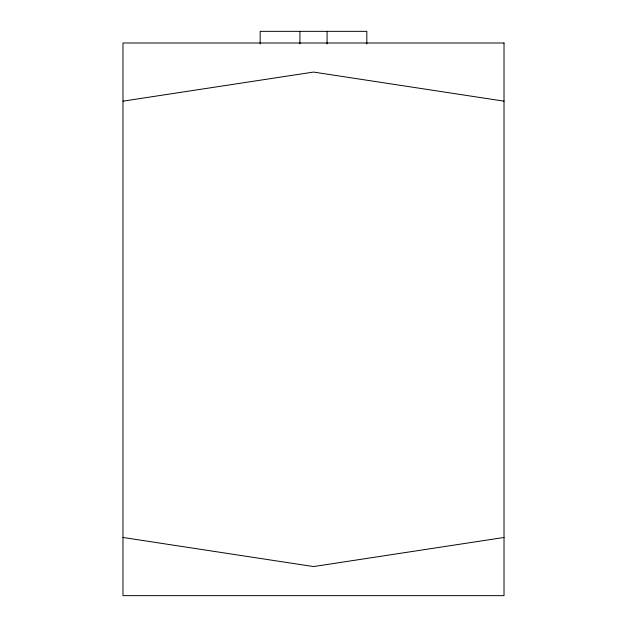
<?xml version="1.0" encoding="UTF-8"?>
<svg xmlns="http://www.w3.org/2000/svg" width="627" height="627" viewBox="0 0 627 627"><rect width="100%" height="100%" fill="white"/><g stroke="black" fill="none" stroke-linecap="round" stroke-linejoin="round"><path stroke-width="0.94" d="M122.978 101.159L313.5 72.074L504.022 101.159M504.022 537.472L313.5 566.565L122.978 537.472M366.826 43.953L366.826 31.35L260.174 31.35L260.174 43.953M327.075 31.35L327.075 43.953M299.925 31.35L299.925 43.953M504.022 42.989L122.978 42.989L122.978 595.65L504.022 595.65L504.022 42.989"/></g></svg>
